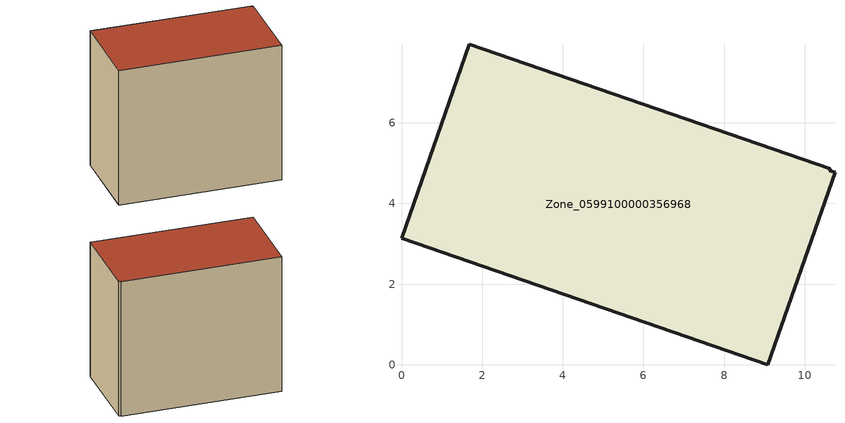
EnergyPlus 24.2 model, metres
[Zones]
Zone_0599100000356968
 floor ground (C_G): 0,3.14 1.68,7.95 10.63,4.87 10.61,4.81 10.75,4.77 9.09,0 z0
 wall outside (C_F): 1.68,7.95 0,3.14 9.09,0 10.75,4.77 10.61,4.81 10.63,4.87 1.68,7.95 z0:8.48
 roof outside (C_R): 10.75,4.77 10.61,4.81 10.63,4.87 1.68,7.95 0,3.14 9.09,0 z8.48
[BUILDING]
Pand.0599100000356968: North Axis=0; Terrain=City; Loads Convergence Tolerance Value=0.04; Temperature Convergence Tolerance Value=0.4; Solar Distribution=FullExterior; Maximum Number of Warmup Days=25; Minimum Number of Warmup Days=1
[Site:Location]
Rotterdam.The.Hague.AP_ZH_NLD Design_Conditions: Latitude=51.96; Longitude=4.45; Time Zone=1; Elevation=-4.5
[SITE:GROUNDTEMPERATURE:BUILDINGSURFACE]
18, 18, 18, 18, 18, 18, 18, 18, 18, 18, 18, 18
[MATERIAL] Thermal Absorptance=0.9; Solar Absorptance=0.7; Visible Absorptance=0.7
Name | Roughness | Thickness | Conductivity | Density | Specific Heat
G.TI.1992-2005 | MediumSmooth | 0.15 | 0.06 | 540 | 1210
F.TI.1992-2005 | Rough | 0.3 | 0.12 | 1920 | 840
R.TI.1992-2005 | MediumRough | 0.2 | 0.08 | 1500 | 1000
[CONSTRUCTION]
C_G: G.TI.1992-2005
C_F: F.TI.1992-2005
C_R: R.TI.1992-2005
[ZONE]
Zone_0599100000356968: Type=1; Multiplier=1; Ceiling Height=Autocalculate; Volume=Autocalculate; Floor Area=autocalculate; Part of Total Floor Area=Yes
[ZONEINFILTRATION:DESIGNFLOWRATE]
Infil_Zone_0599100000356968: Zone or ZoneList or Space or SpaceList=Zone_0599100000356968; Schedule=AlwaysOn; Design Flow Rate Calculation Method=Flow/Area; Flow Rate per Floor Area=0.0015; Constant Term Coefficient=1; Temperature Term Coefficient=0; Velocity Term Coefficient=0; Velocity Squared Term Coefficient=0
[HVACTEMPLATE:ZONE:IDEALLOADSAIRSYSTEM]
Zone_0599100000356968: Maximum Heating Supply Air Temperature=50; Minimum Cooling Supply Air Temperature=13; Maximum Heating Supply Air Humidity Ratio=0.0156; Minimum Cooling Supply Air Humidity Ratio=0.0077; Heating Limit=NoLimit; Cooling Limit=NoLimit; Dehumidification Control Type=ConstantSensibleHeatRatio; Cooling Sensible Heat Ratio=0.7; Dehumidification Setpoint=60; Humidification Control Type=None; Humidification Setpoint=30; Outdoor Air Method=None; Outdoor Air Flow Rate per Person=0.00944; Outdoor Air Flow Rate per Zone Floor Area=0; Outdoor Air Flow Rate per Zone=0; Demand Controlled Ventilation Type=None; Outdoor Air Economizer Type=NoEconomizer; Heat Recovery Type=None; Sensible Heat Recovery Effectiveness=0.7; Latent Heat Recovery Effectiveness=0.65
[ZONECONTROL:THERMOSTAT]
ThermostatControl_Zone_0599100000356968: Zone or ZoneList=Zone_0599100000356968; Control Type Schedule=DualSetpointControlType; Control 1=Thermostat_Zone_0599100000356968; Temperature Difference Between Cutout And Setpoint=0
[THERMOSTATSETPOINT:DUALSETPOINT]
Thermostat_Zone_0599100000356968: Heating Setpoint Temperature Schedule=HeatingSetpoint_Zone_0599100000356968; Cooling Setpoint Temperature Schedule=CoolingSetpoint_Zone_0599100000356968
[SCHEDULE:COMPACT]
HeatingSetpoint_Zone_0599100000356968: Through: 12/31, For: AllDays, Until: 24:00, 21
CoolingSetpoint_Zone_0599100000356968: Through: 12/31, For: AllDays, Until: 24:00, 24
DualSetpointControlType: Through: 12/31, For: AllDays, Until: 24:00, 4
AlwaysOn: Through: 12/31, For: AllDays, Until: 24:00, 1
